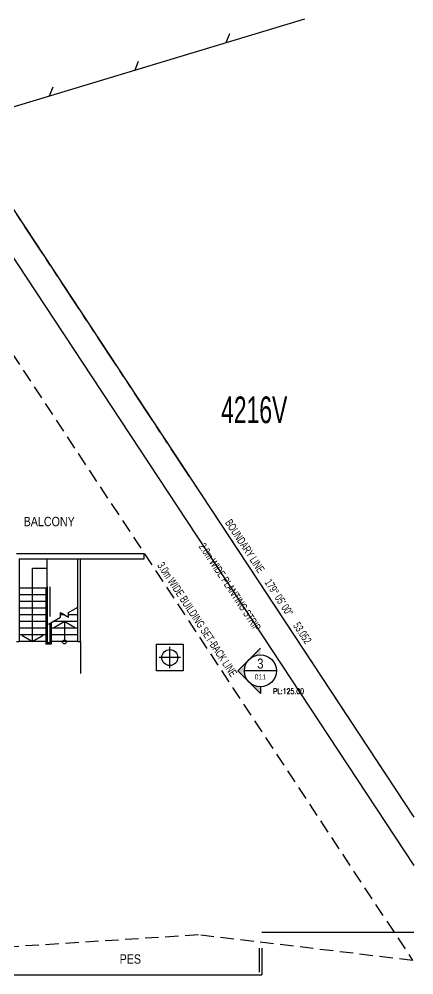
# Model space of a CAD drawing. Extents: x -202 to 72400, y -2144 to 57100.
# Drawn here: x 54700 to 69500, y 21261 to 57100 of the extents above; entities that cross this region are included whole.
import ezdxf
from ezdxf.enums import TextEntityAlignment as Align

# ---------------------------------------------------------------- set-up
doc = ezdxf.new("R2010")
doc.units = 0
doc.header["$LTSCALE"] = 1000
doc.header["$MEASUREMENT"] = 0
doc.linetypes.add('DASHED', pattern=[0.75, 0.5, -0.25])
doc.linetypes.add('PHANTOM', pattern=[2.5, 1.25, -0.25, 0.25, -0.25, 0.25, -0.25])
for name, color, linetype in [('A-_ANOTSYBL_E-', 7, 'CONTINUOUS'), ('A-_FURT----_E-', 4, 'CONTINUOUS'), ('A-_RETW----_E-', 1, 'CONTINUOUS'), ('A-_SITEBNRY_E-', 230, 'PHANTOM'), ('A-_SITESTBK_E-', 1, 'DASHED'), ('A-_SPAC----_E-', 7, 'CONTINUOUS'), ('A-_STRC----_E-', 7, 'CONTINUOUS'), ('A-_TOPOPLVL_E-', 7, 'CONTINUOUS'), ('A-_WALL----_E-', 1, 'CONTINUOUS'), ('A-_WALLPARP_E-', 7, 'CONTINUOUS')]:
    doc.layers.add(name, color=color, linetype=linetype)
doc.styles.add('ARIAL-NARROW', font='ARIALN.TTF')
doc.styles.add('ROMANS', font='romans.shx', dxfattribs={"width": 0.65, "height": 250})

# ---------------------------------------------------------------- blocks, each defined once
blk = doc.blocks.new('SYMBOL_ELEVLEFT')
at = {"layer": 'A-_ANOTSYBL_E-'}
h = blk.add_hatch(color=256, dxfattribs=at)
h.paths.add_polyline_path([(0, 8.49), (0, 6, 0.198912), (-4.24, 4.24)])
h.paths.add_polyline_path([(-4.24, -4.24, 0.198912), (0, -6), (0, -8.49)])
blk.add_hatch(color=256, dxfattribs=at).paths.add_polyline_path([(-4.24, -4.24, -0.198912), (-6, 0, -0.198912), (-4.24, 4.24), (-8.49, 0)])
for p, q in [((0, 8.49), (-8.49, 0)), ((-8.49, 0), (0, -8.49)), ((6, 0), (-6, 0)), ((0, -6), (0, -8.49))]:
    blk.add_line(p, q, dxfattribs=at)
blk.add_circle((0, 0), 6, dxfattribs=at)
at = {"layer": 'A-_ANOTSYBL_E-', "style": 'ARIAL-NARROW'}
blk.add_attdef('-NO-', text='', height=3.75, dxfattribs=at).set_placement((0, 2.74), align=Align.MIDDLE_CENTER)
blk.add_attdef('-REFNO-', text='', height=1.88, dxfattribs=at).set_placement((0, -1.32), align=Align.TOP_CENTER)

msp = doc.modelspace()

# ---------------------------------------------------------------- linework, layer by layer
at = {"layer": 'A-_FURT----_E-', "color": 8}
for p, q in [((60350, 32761), (60350, 33561)), ((60750, 33161), (59950, 33161))]:
    msp.add_line(p, q, dxfattribs=at)
at = {"layer": 'A-_FURT----_E-'}
msp.add_lwpolyline([(59850, 33661), (60850, 33661), (60850, 32661), (59850, 32661)], close=True, dxfattribs=at)
msp.add_circle((60350, 33161), 300, dxfattribs=at)
at = {"layer": 'A-_RETW----_E-'}
for p, q in [((65399, 57100), (52542, 53223)), ((62583, 56546), (62450, 56211)), ((59167, 55516), (59035, 55181)), ((55959, 54549), (55827, 54214))]:
    msp.add_line(p, q, dxfattribs=at)
for points in [[(-107, 40210), (50759, 55599), (69500, 27180)], [(504, 39350), (50335, 54425), (69500, 25363)]]:
    msp.add_lwpolyline(points, dxfattribs=at)
at = {"layer": 'A-_SITEBNRY_E-'}
msp.add_lwpolyline([(6162, 29327), (-107, 40210), (50759, 55599), (69500, 27180)], dxfattribs=at)
at = {"layer": 'A-_SITESTBK_E-'}
msp.add_lwpolyline([(47429, 21865), (18600, 22761), (8801, 39771), (49486, 52079), (69452, 21804), (61424, 22761), (47429, 21865)], close=True, dxfattribs=at)
at = {"layer": 'A-_STRC----_E-'}
for p, q in [((56900, 33761), (56900, 36861)), ((57000, 33761), (57000, 36861)), ((55747, 35761), (54700, 35761)), ((55747, 35511), (54700, 35511)), ((55700, 35761), (55700, 33661)), ((55750, 35811), (55750, 33711)), ((55750, 35761), (55750, 33761)), ((55850, 35811), (55850, 34694)), ((55747, 35261), (54700, 35261)), ((55747, 35011), (54700, 35011)), ((56900, 35011), (56833, 35011)), ((55747, 34761), (54700, 34761)), ((55747, 34511), (54700, 34511)), ((55850, 34444), (55850, 33711)), ((55900, 34473), (55900, 33661)), ((56900, 34511), (55967, 34511)), ((56900, 34511), (55967, 34511)), ((56400, 34761), (56250, 34761)), ((56900, 34761), (56550, 34761)), ((55750, 34261), (54700, 34261)), ((55750, 34261), (54700, 34261)), ((56900, 34261), (55850, 34261)), ((55750, 34011), (54700, 34011)), ((55750, 33761), (54700, 33761)), ((55850, 33711), (55750, 33711)), ((56900, 34011), (55850, 34011)), ((56900, 33761), (55850, 33761)), ((55900, 33661), (55700, 33661))]:
    msp.add_line(p, q, dxfattribs=at)
at = {"layer": 'A-_STRC----_E-', "color": 8}
for points in [[(55200, 33761), (55200, 36511), (55750, 36511)], [(55800, 34415), (56250, 34675), (56250, 34848), (56550, 34675), (56550, 34848), (56900, 35050)], [(56400, 34511), (56400, 33749)]]:
    msp.add_lwpolyline(points, dxfattribs=at)
at = {"layer": 'A-_STRC----_E-', "const_width": 50}
for points in [[(56000, 34280), (56400, 34511), (56800, 34280)], [(54800, 33992), (55200, 33761), (55600, 33992)]]:
    msp.add_lwpolyline(points, dxfattribs=at)
at = {"layer": 'A-_STRC----_E-'}
msp.add_circle((56400, 33749), 75, dxfattribs=at)
at = {"layer": 'A-_WALL----_E-'}
for p, q in [((54600, 37061), (59390, 37061)), ((59390, 36861), (59390, 37061)), ((54700, 36861), (59390, 36861)), ((54700, 36861), (54700, 33761)), ((55750, 33761), (55750, 36861)), ((54600, 33761), (54700, 33761))]:
    msp.add_line(p, q, dxfattribs=at)
at = {"layer": 'A-_WALLPARP_E-'}
for p, q in [((56900, 33761), (57000, 33761)), ((57000, 33761), (57000, 32561)), ((63800, 22861), (69500, 22861)), ((63700, 22261), (63700, 21361)), ((63800, 22261), (63800, 21261)), ((51200, 21261), (63800, 21261))]:
    msp.add_line(p, q, dxfattribs=at)

# ---------------------------------------------------------------- block references
at = {"layer": 'A-_ANOTSYBL_E-', "xscale": 100, "yscale": 100, "zscale": 100}
msp.add_blockref('SYMBOL_ELEVLEFT', (63744, 32661), dxfattribs=at).add_auto_attribs({'-NO-': '3', '-REFNO-': '011'})

# ---------------------------------------------------------------- texts
at = {"layer": 'A-_SITEBNRY_E-', "color": 7, "style": 'ARIAL-NARROW', "width": 0.75}
msp.add_text('4216V', height=1000, dxfattribs=at).set_placement((63514, 41950), align=Align.CENTER)
msp.add_text('BOUNDARY LINE     179%%d 05\' 00"     53.052', height=300, rotation=303.4847, dxfattribs=at).set_placement((64045, 36013), align=Align.MIDDLE_CENTER)
at = {"layer": 'A-_SITESTBK_E-', "style": 'ARIAL-NARROW', "width": 0.75}
msp.add_text('3.0m WIDE BUILDING SET-BACK LINE', height=300, rotation=303.4847, dxfattribs=at).set_placement((61381, 34593), align=Align.MIDDLE_CENTER)
at = {"layer": 'A-_SPAC----_E-', "style": 'ARIAL-NARROW'}
for s, p in [('BALCONY', (55828, 38261)), ('PES', (58869, 21856))]:
    msp.add_text(s, height=350, dxfattribs=at).set_placement(p, align=Align.MIDDLE_CENTER)
at = {"layer": 'A-_SPAC----_E-', "style": 'ARIAL-NARROW', "width": 0.75}
msp.add_text('2.0m WIDE PLANTING STRIP', height=300, rotation=303.4847, dxfattribs=at).set_placement((62603, 35807), align=Align.MIDDLE_CENTER)
at = {"layer": 'A-_TOPOPLVL_E-', "style": 'ROMANS', "width": 0.7}
msp.add_text('PL:125.00', height=200, dxfattribs=at).set_placement((64224, 31796))

doc.saveas('drawing.dxf')
